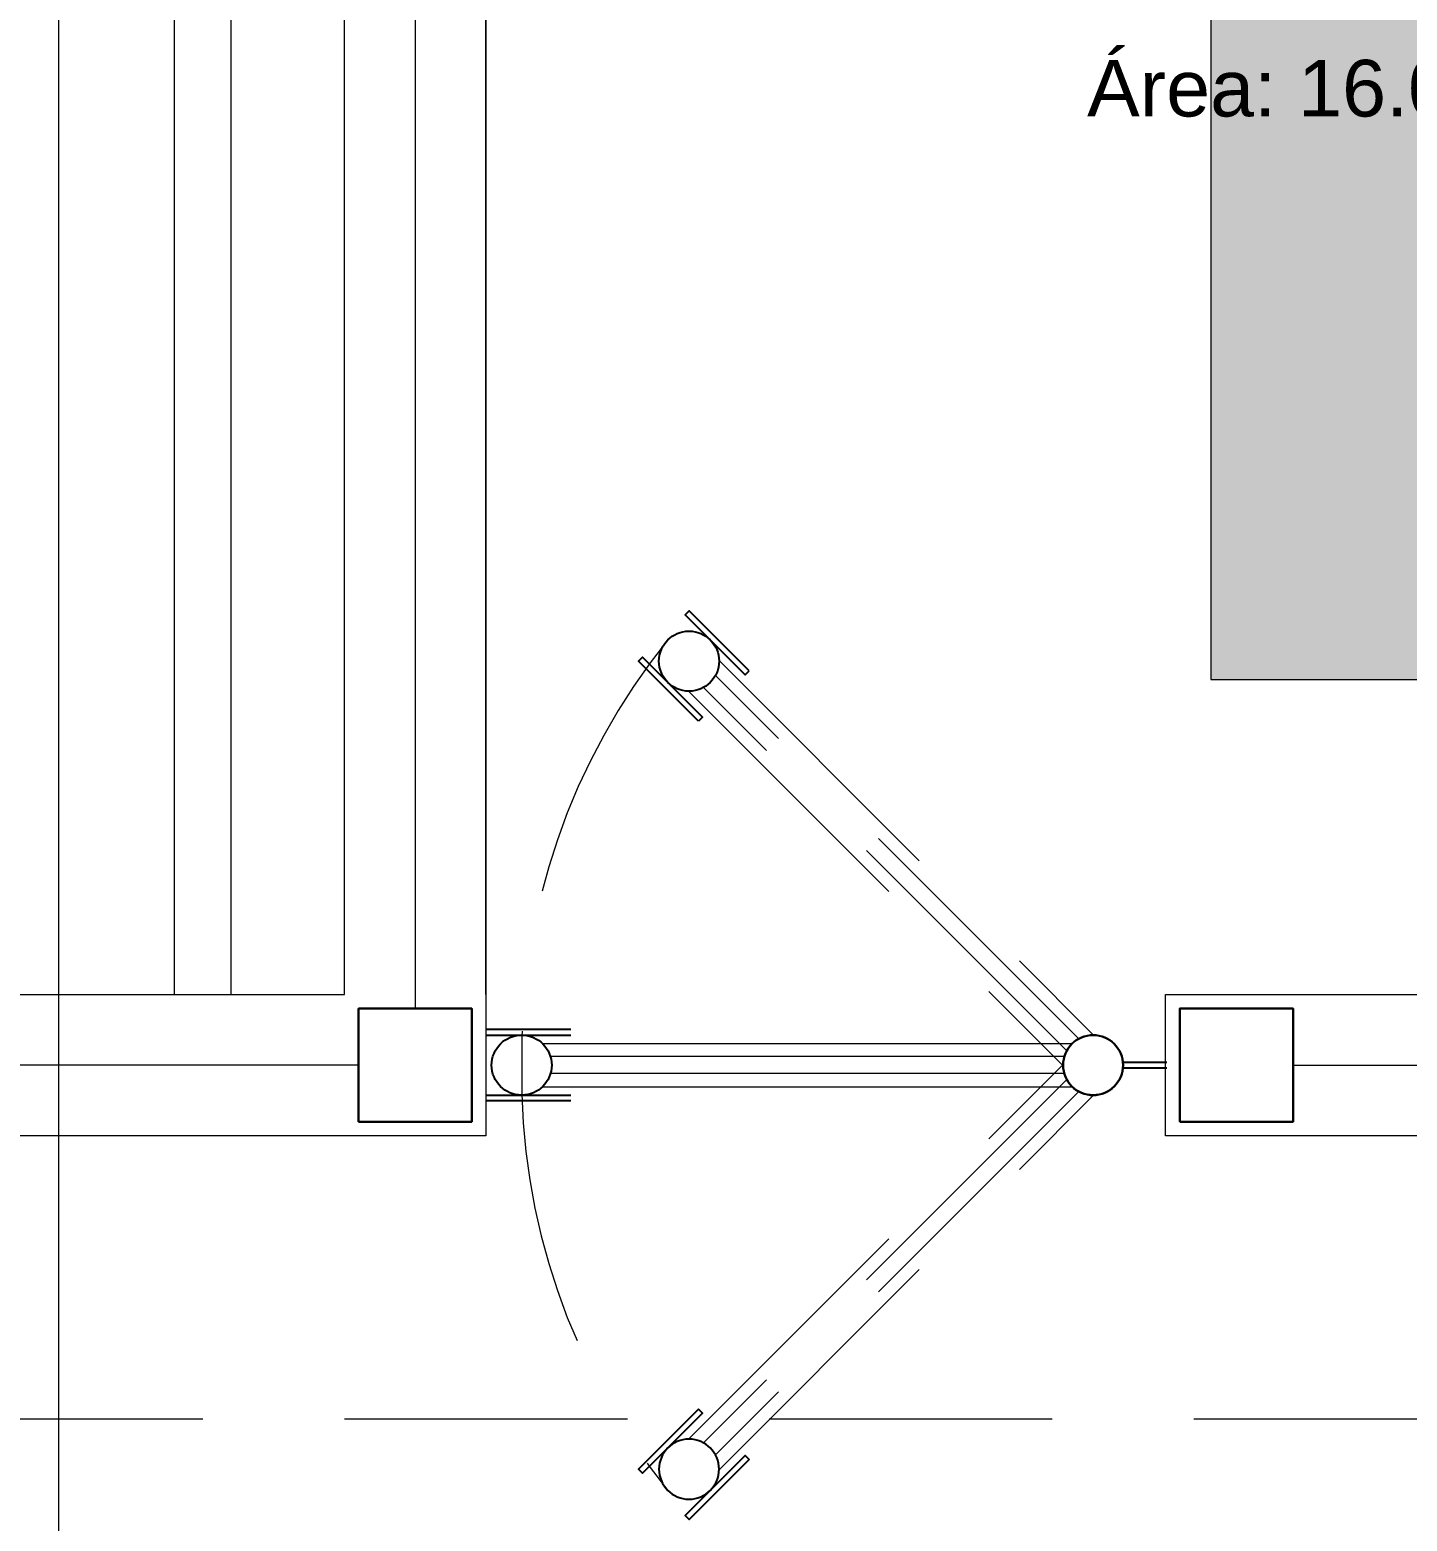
# Model space of a CAD drawing. Header units: metres. Extents: x 149 to 429, y -3 to 162.
# Drawn here: x 343.259 to 345.691, y 98.284 to 100.918 of the extents above; entities that cross this region are included whole.
import ezdxf

# ---------------------------------------------------------------- set-up
doc = ezdxf.new("R2010")
doc.units = ezdxf.units.M
doc.linetypes.add('IMPORT-Dashed _3_', pattern=[0.75, 0.5, -0.25])
doc.layers.add('1053_ARQ_BASE_MATADOURO_dwg', color=7, linetype='Continuous', lineweight=5, true_color=0x767676)
for name, color, linetype, lineweight in [('A-COTAS', 7, 'Continuous', 9), ('A-DETL', 7, 'Continuous', 5), ('A-DETL-GENF', 7, 'Continuous', 5), ('A-PAREDE', 7, 'Continuous', 30), ('A-PROJEÇÃO', 7, 'IMPORT-Dashed _3_', 15), ('A-TEXTO1', 7, 'Continuous', 5), ('A-VISTA01', 7, 'Continuous', 20), ('A-VISTA02', 7, 'Continuous', 15), ('A-VISTA03', 7, 'Continuous', 9), ('A-VISTA04', 7, 'Continuous', 5), ('A-VISTA06', 7, 'Continuous', 5)]:
    doc.layers.add(name, color=color, linetype=linetype, lineweight=lineweight)
doc.styles.add('Arial_11', font='arial.ttf', dxfattribs={"height": 0.1})

# ---------------------------------------------------------------- blocks, each defined once
blk = doc.blocks.new('1053_ARQ_BASE_MATADOURO_dwg_A$C3BBF43EE-4039606-TÉRREO 1_20 - Dependente 2')
at = {"layer": 'A-PROJEÇÃO', "color": 253, "true_color": 0xaaaaaa}
for p, q in [((0.0998, 0.1011), (1.0352, 0.1011)), ((1.0212, 0.078), (0.1138, 0.078)), ((1.0212, 0.048), (0.1138, 0.048)), ((0.0998, 0.0249), (1.0352, 0.0249))]:
    blk.add_line(p, q, dxfattribs=at)
at = {"layer": 'A-PROJEÇÃO', "color": 253, "linetype": 'Continuous', "lineweight": 25, "true_color": 0xaaaaaa, "flags": 128}
for points in [[(0.15, 0.126), (0, 0.126), (0, 0.116), (0.15, 0.116)], [(0.15, 0), (0, 0), (0, 0.01), (0.15, 0.01)]]:
    blk.add_lwpolyline(points, close=True, dxfattribs=at)
at = {"layer": 'A-PROJEÇÃO', "color": 253, "linetype": 'Continuous', "lineweight": 25, "true_color": 0xaaaaaa}
for centre in [(0.063, 0.063), (1.072, 0.063)]:
    blk.add_circle(centre, 0.053, dxfattribs=at)
blk = doc.blocks.new('1053_ARQ_BASE_MATADOURO_dwg_A$C3BBF43EE-4039607-TÉRREO 1_20 - Dependente 2')
at = {"layer": 'A-PROJEÇÃO', "color": 253, "true_color": 0xaaaaaa}
for p, q in [((0.0998, 0.1011), (1.0352, 0.1011)), ((1.0212, 0.078), (0.1138, 0.078)), ((1.0212, 0.048), (0.1138, 0.048)), ((0.0998, 0.0249), (1.0352, 0.0249))]:
    blk.add_line(p, q, dxfattribs=at)
at = {"layer": 'A-PROJEÇÃO', "color": 253, "linetype": 'Continuous', "lineweight": 25, "true_color": 0xaaaaaa, "flags": 128}
for points in [[(0.15, 0.126), (0, 0.126), (0, 0.116), (0.15, 0.116)], [(0.15, 0), (0, 0), (0, 0.01), (0.15, 0.01)]]:
    blk.add_lwpolyline(points, close=True, dxfattribs=at)
at = {"layer": 'A-PROJEÇÃO', "color": 253, "linetype": 'Continuous', "lineweight": 25, "true_color": 0xaaaaaa}
for centre in [(0.063, 0.063), (1.072, 0.063)]:
    blk.add_circle(centre, 0.053, dxfattribs=at)
blk = doc.blocks.new('1053_ARQ_BASE_MATADOURO_dwg_Porteira_Curral_1-4039609-TÉRREO 1_20 - Dependente 2')
at = {"layer": 'A-PAREDE', "color": 253, "lineweight": 25, "true_color": 0xaaaaaa}
for p, q in [((207868.2993, 9278518.2534), (207868.2219, 9278518.2534)), ((207868.2993, 9278518.2434), (207868.2219, 9278518.2434))]:
    blk.add_line(p, q, dxfattribs=at)
for centre in [(207868.352, 9278518.2484), (207869.361, 9278518.2484)]:
    blk.add_ellipse(centre, major_axis=(0, 0.053), ratio=1, dxfattribs=at)
at = {"layer": 'A-VISTA02', "color": 253, "true_color": 0xaaaaaa}
for p, q in [((207869.3242, 9278518.2865), (207868.3889, 9278518.2865)), ((207869.3242, 9278518.2103), (207868.3889, 9278518.2103))]:
    blk.add_line(p, q, dxfattribs=at)
at = {"layer": 'A-VISTA03', "color": 253, "lineweight": 25, "true_color": 0xaaaaaa}
for p, q in [((207869.274, 9278518.3114), (207869.424, 9278518.3114)), ((207869.424, 9278518.3014), (207869.274, 9278518.3014)), ((207869.424, 9278518.1954), (207869.274, 9278518.1954)), ((207869.274, 9278518.1854), (207869.424, 9278518.1854))]:
    blk.add_line(p, q, dxfattribs=at)
at = {"layer": 'A-VISTA04', "color": 253, "true_color": 0xaaaaaa}
for p, q in [((207868.4029, 9278518.2634), (207869.3102, 9278518.2634)), ((207868.4029, 9278518.2334), (207869.3102, 9278518.2334))]:
    blk.add_line(p, q, dxfattribs=at)
blk = doc.blocks.new('1053_ARQ_BASE_MATADOURO_dwg_arq geral tgov-4039641-TÉRREO 1_20 - Dependente 2')
at = {"layer": 'A-COTAS', "color": 253, "true_color": 0xaaaaaa}
blk.add_line((6.6946, 20.8372), (6.6946, 14.4907), dxfattribs=at)
at = {"layer": 'A-PAREDE', "color": 253, "true_color": 0xaaaaaa, "flags": 128}
for points in [[(7.2246, 15.8032), (7.4246, 15.8032), (7.4246, 16.0032), (7.2246, 16.0032)], [(8.6746, 15.8032), (8.8746, 15.8032), (8.8746, 16.0032), (8.6746, 16.0032)]]:
    blk.add_lwpolyline(points, close=True, dxfattribs=at)
at = {"layer": 'A-PROJEÇÃO', "color": 253, "true_color": 0xaaaaaa, "flags": 128}
blk.add_lwpolyline([(12.1996, 15.2781), (-3.0504, 15.2781), (-3.0504, 20.7782), (8.7296, 20.7782)], dxfattribs=at)
at = {"layer": 'A-PROJEÇÃO', "color": 253, "true_color": 0xaaaaaa}
for centre, start, end in [((8.6789, 15.9222), 141.1353, 180.9356), ((8.6789, 15.8841), 179.0644, 218.8647)]:
    blk.add_arc(centre, 1.1664, start, end, dxfattribs=at)
at = {"layer": 'A-VISTA01', "color": 253, "true_color": 0xaaaaaa, "flags": 128}
for points in [[(7.4496, 16.0281), (7.4496, 15.7781), (7.1996, 15.7781), (4.3996, 15.7781), (4.3996, 16.0282), (7.1996, 16.0282), (7.1996, 20.0282), (3.1996, 20.0282), (3.1996, 16.0282), (3.1996, 15.7781), (2.9496, 15.7781), (2.9496, 16.0281), (2.9496, 20.0282)], [(8.7296, 20.0282), (7.4496, 20.0282), (7.4496, 16.0282), (7.4496, 20.0282)], [(11.6996, 16.5843), (11.6996, 16.0281), (11.6996, 15.7781), (11.4496, 15.7781), (8.6496, 15.7781), (8.6496, 16.0282), (11.4496, 16.0282), (11.4496, 16.5843)]]:
    blk.add_lwpolyline(points, dxfattribs=at)
at = {"layer": 'A-VISTA04', "color": 253, "true_color": 0xaaaaaa}
for p, q in [((7.3246, 20.0532), (7.3246, 16.0032)), ((7.2246, 15.9032), (4.6246, 15.9032)), ((8.8746, 15.9032), (11.4746, 15.9032))]:
    blk.add_line(p, q, dxfattribs=at)
at = {"layer": 'A-VISTA06', "color": 253, "true_color": 0xaaaaaa}
for p, q in [((6.8996, 16.0281), (6.8996, 20.0281)), ((6.9996, 16.0281), (6.9996, 19.9255))]:
    blk.add_line(p, q, dxfattribs=at)
for name, p, rotation in [('1053_ARQ_BASE_MATADOURO_dwg_A$C3BBF43EE-4039607-TÉRREO 1_20 - Dependente 2', (7.719, 16.6166), 315.0000000001357), ('1053_ARQ_BASE_MATADOURO_dwg_Porteira_Curral_1-4039609-TÉRREO 1_20 - Dependente 2', (207876.8736, 9278534.1516), 180)]:
    blk.add_blockref(name, p, dxfattribs=dict(rotation=rotation))
at = {"extrusion": (0, 0, -1), "zscale": -1, "rotation": 134.9999999998643}
blk.add_blockref('1053_ARQ_BASE_MATADOURO_dwg_A$C3BBF43EE-4039606-TÉRREO 1_20 - Dependente 2', (-7.719, 15.1897), dxfattribs=at)
at = {"layer": 'A-TEXTO1', "insert": (8.5109, 17.6785), "char_height": 0.1, "width": 1.057761, "attachment_point": 1, "line_spacing_factor": 0.941778, "style": 'Arial_11'}
blk.add_mtext('Área: 16.00m²', dxfattribs=at)
blk = doc.blocks.new('1053_ARQ_BASE_MATADOURO_dwg-3625622-TÉRREO 1_20 - Dependente 2')
blk.add_blockref('1053_ARQ_BASE_MATADOURO_dwg_arq geral tgov-4039641-TÉRREO 1_20 - Dependente 2', (130.2098, 83.186))

msp = doc.modelspace()

# ---------------------------------------------------------------- hatches: boundary and pattern name
at = {"layer": 'A-DETL-GENF', "true_color": 0xffff00}
h = msp.add_hatch(color=2, dxfattribs=at)
h.paths.add_polyline_path([(365.8845, 99.7704), (366.9273, 99.7791), (366.9273, 110.2375), (345.3444, 110.2375), (345.3444, 99.7704), (365.7098, 99.7704)])
h.paths.add_polyline_path([(348.6358, 99.8939), (345.729, 99.8939), (345.729, 109.9402), (366.7201, 109.9402), (366.7201, 99.8939), (349.5005, 99.8939)])

# ---------------------------------------------------------------- linework, layer by layer
at = {"layer": 'A-DETL'}
for p, q in [((345.3444, 110.2375), (345.3444, 99.7704)), ((345.3444, 99.7704), (366.9273, 99.7704))]:
    msp.add_line(p, q, dxfattribs=at)

# ---------------------------------------------------------------- block references
at = {"layer": '1053_ARQ_BASE_MATADOURO_dwg', "color": 253, "true_color": 0xaaaaaa}
msp.add_blockref('1053_ARQ_BASE_MATADOURO_dwg-3625622-TÉRREO 1_20 - Dependente 2', (206.405, 0), dxfattribs=at)

doc.saveas('drawing.dxf')
